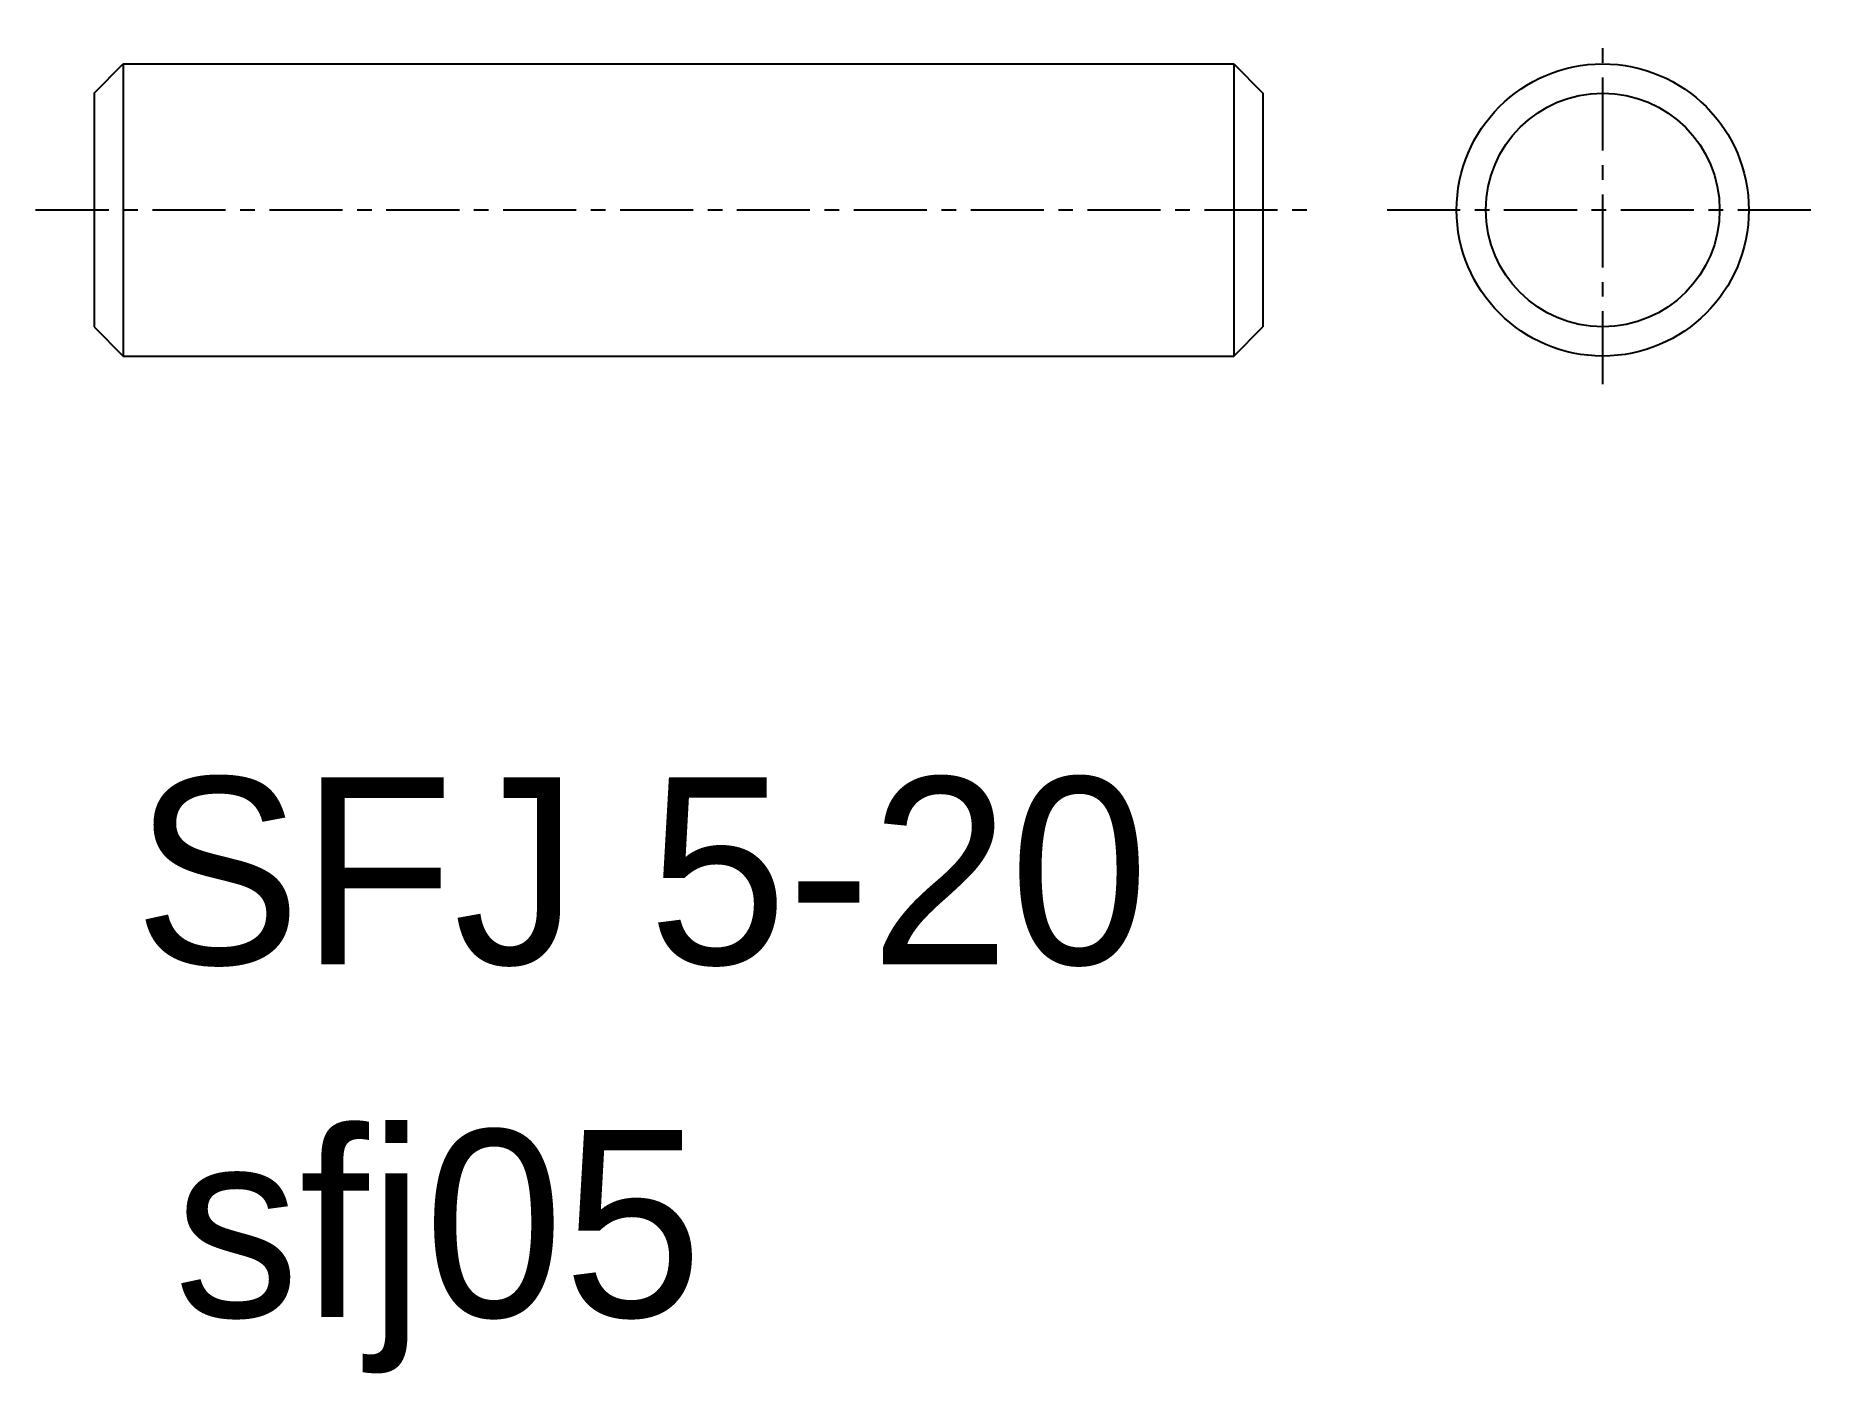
# Model space of a CAD drawing. Extents: x 69.7 to 100.2, y 75.7 to 98.6.
import ezdxf

# ---------------------------------------------------------------- set-up
doc = ezdxf.new("R2010")
doc.units = 0
doc.linetypes.add('CENTER', pattern=[2, 1.25, -0.25, 0.25, -0.25])
doc.layers.get('0').update_dxf_attribs({"linetype": 'CONTINUOUS'})
doc.layers.add('CENTER', color=1, linetype='CENTER')

msp = doc.modelspace()

# ---------------------------------------------------------------- linework, layer by layer
at = {"color": 7, "linetype": 'CONTINUOUS'}
for p, q in [((70.712, 97.596), (71.212, 98.096)), ((71.212, 98.096), (71.212, 93.096)), ((71.212, 98.096), (90.212, 98.096)), ((90.212, 98.096), (90.212, 93.096)), ((90.212, 98.096), (90.712, 97.596)), ((70.712, 97.596), (70.712, 93.596)), ((90.712, 97.596), (90.712, 93.596)), ((70.712, 93.596), (71.212, 93.096)), ((90.212, 93.096), (90.712, 93.596)), ((71.212, 93.096), (90.212, 93.096))]:
    msp.add_line(p, q, dxfattribs=at)
for p, q in [((75.962, 93.096), (75.962, 93.096)), ((80.712, 93.096), (80.712, 93.096))]:
    msp.add_line(p, q)
for radius in [2.5, 2]:
    msp.add_circle((96.527, 95.596), radius, dxfattribs=at)
at = {"layer": 'CENTER', "color": 1, "linetype": 'CENTER'}
for p, q in [((96.527, 92.612), (96.527, 98.579)), ((69.712, 95.596), (91.712, 95.596)), ((92.837, 95.596), (100.216, 95.596))]:
    msp.add_line(p, q, dxfattribs=at)

# ---------------------------------------------------------------- texts
for s, p in [('SFJ 5-20', (71.396, 82.686)), ('sfj05', (72.083, 76.65))]:
    msp.add_text(s, height=3.2).set_placement(p)

doc.saveas('drawing.dxf')
